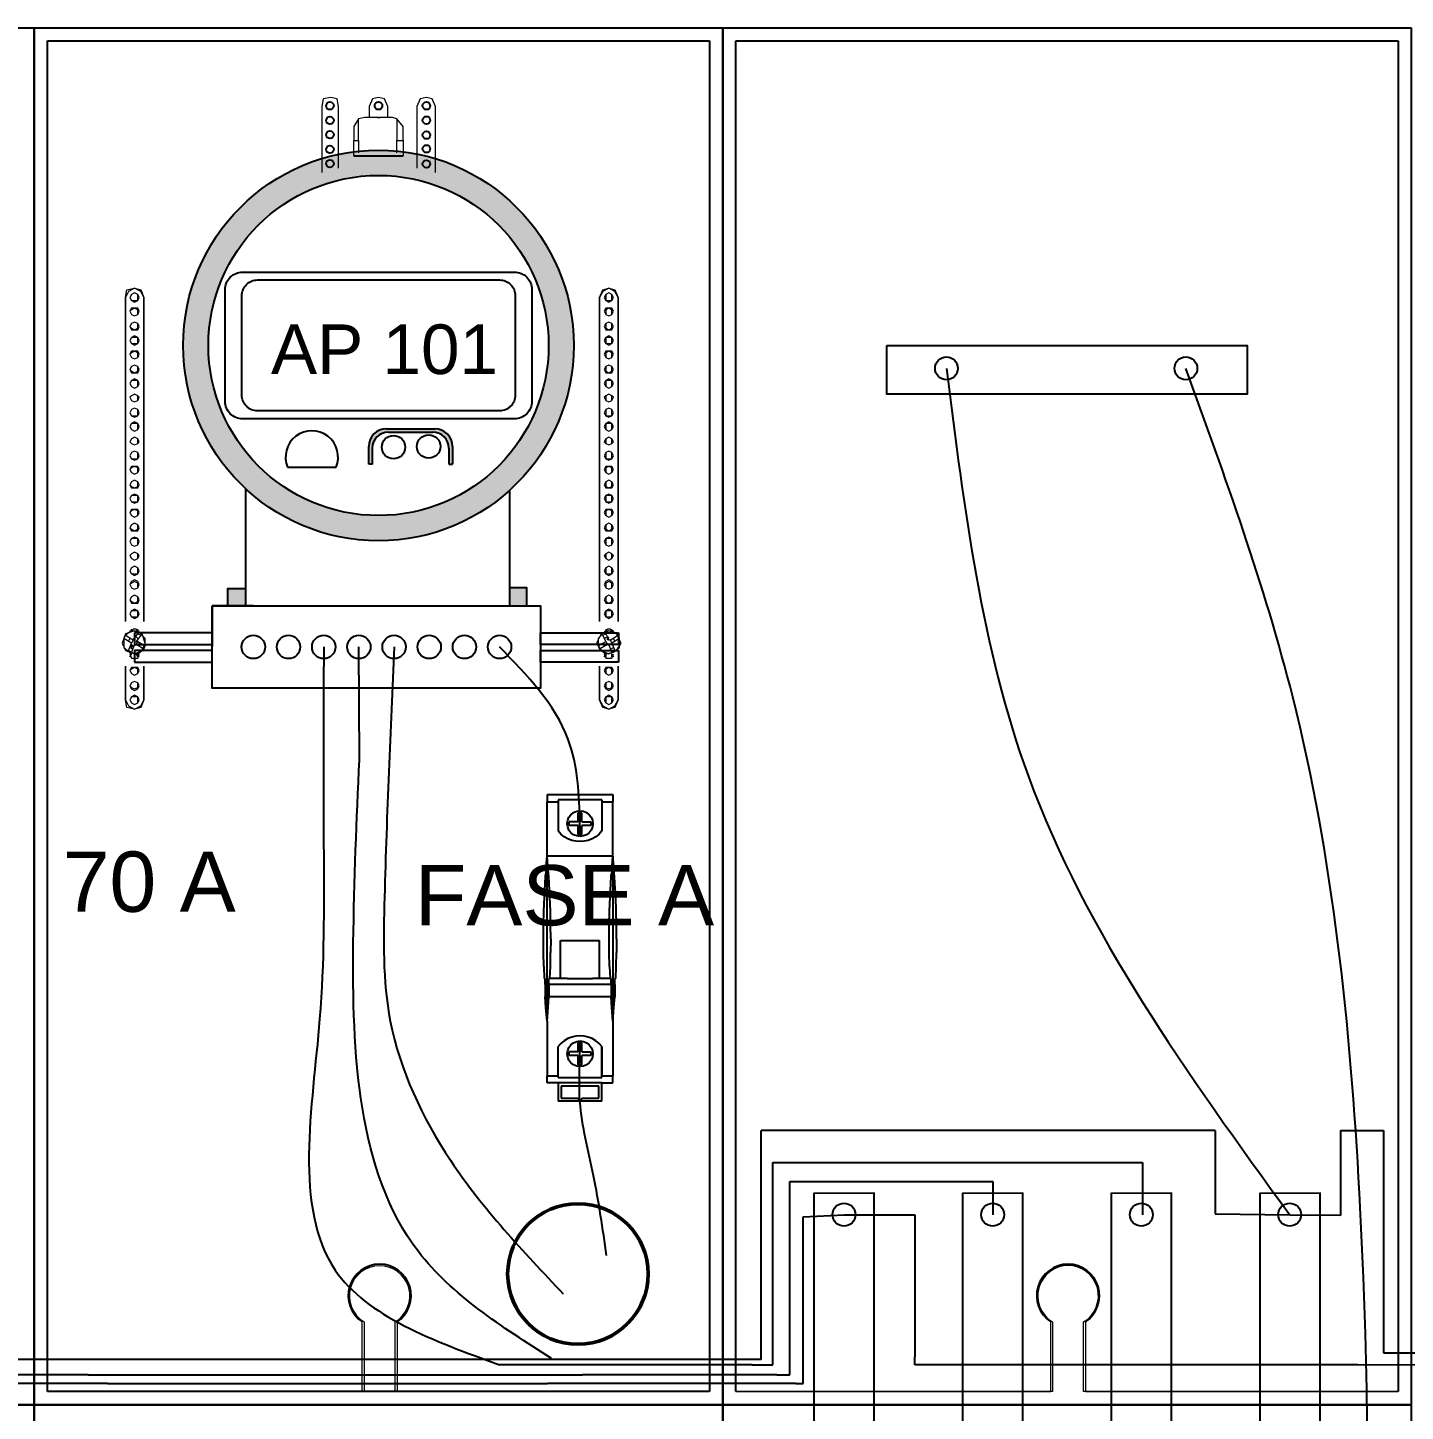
# Model space of a CAD drawing. Header units: millimetres. Extents: x 2991 to 3503, y 2795 to 2987.
# Drawn here: x 3321.03 to 3334.93, y 2833.31 to 2847.27 of the extents above; entities that cross this region are included whole.
import ezdxf

# ---------------------------------------------------------------- set-up
doc = ezdxf.new("R2010")
doc.units = ezdxf.units.MM
doc.linetypes.add('ACAD_ISO02W100', pattern=[15, 12, -3])
doc.layers.add('IND', color=7, linetype='Continuous', lineweight=13)
doc.layers.add('Pranchas', color=3, linetype='Continuous')
doc.styles.get("Standard").update_dxf_attribs({"font": ''})
doc.styles.get('Standard').set_extended_font_data('Arial')

msp = doc.modelspace()

# ---------------------------------------------------------------- hatches: boundary and pattern name
h = msp.add_hatch(color=256)
h.dxf.hatch_style = 1
h.paths.add_polyline_path([(3323.224, 2841.609), (3323.046, 2841.609), (3323.046, 2841.432), (3323.224, 2841.432)])
h.paths.add_polyline_path([(3326.065, 2841.616), (3325.888, 2841.616), (3325.888, 2841.432), (3326.065, 2841.432)])
h.paths.add_polyline_path([(3326.538, 2844.06, 1), (3322.597, 2844.06, 1)])
h.paths.add_polyline_path([(3322.851, 2844.06, -1), (3326.283, 2844.06, -1)], flags=16)
h.paths.add_polyline_path([(3326.115, 2843.497, -0.414214), (3325.937, 2843.319), (3323.197, 2843.319, -0.414214), (3323.02, 2843.497), (3323.02, 2844.624, -0.414214), (3323.197, 2844.801), (3325.937, 2844.801, -0.414214), (3326.115, 2844.624)], flags=0)
h.paths.add_polyline_path([(3325.947, 2843.558, -0.414214), (3325.788, 2843.4), (3323.346, 2843.4, -0.414214), (3323.188, 2843.558), (3323.188, 2844.562, -0.414214), (3323.346, 2844.721), (3325.788, 2844.721, -0.414214), (3325.947, 2844.562)], flags=0)
h.paths.add_polyline_path([(3325.192, 2843.041, -1), (3324.955, 2843.041, -1)], flags=0)
h.paths.add_polyline_path([(3324.837, 2843.034, -1), (3324.6, 2843.034, -1)], flags=0)
h.paths.add_polyline_path([(3324.139, 2842.832), (3323.649, 2842.832, -1.494135)], flags=0)
h = msp.add_hatch(color=256)
h.dxf.hatch_style = 1
h.paths.add_polyline_path([(3325.312, 2843.041, 0.414214), (3325.135, 2843.218), (3324.647, 2843.218, 0.414214), (3324.47, 2843.041), (3324.47, 2842.863), (3324.505, 2842.863), (3324.505, 2843.023, -0.414214), (3324.667, 2843.185), (3325.114, 2843.185, -0.414214), (3325.277, 2843.023), (3325.277, 2842.863), (3325.312, 2842.863)])

# ---------------------------------------------------------------- linework, layer by layer
for p, q in [((3321.227, 2833.506), (3321.227, 2847.133)), ((3321.227, 2847.133), (3324.567, 2847.133)), ((3324.567, 2847.133), (3327.907, 2847.133)), ((3327.907, 2847.133), (3327.907, 2833.506)), ((3328.174, 2833.506), (3328.174, 2847.133)), ((3328.174, 2847.133), (3331.514, 2847.133)), ((3331.514, 2847.133), (3334.854, 2847.133)), ((3334.854, 2847.133), (3334.854, 2833.506)), ((3324.319, 2845.974), (3324.815, 2845.974)), ((3324.647, 2843.218), (3325.135, 2843.218)), ((3324.667, 2843.185), (3325.114, 2843.185)), ((3324.47, 2842.863), (3324.47, 2843.041)), ((3324.505, 2842.863), (3324.505, 2843.023)), ((3325.277, 2843.023), (3325.277, 2842.863)), ((3325.312, 2843.041), (3325.312, 2842.863)), ((3323.649, 2842.832), (3324.139, 2842.832)), ((3324.505, 2842.863), (3324.47, 2842.863)), ((3325.277, 2842.863), (3325.312, 2842.863)), ((3323.224, 2842.618), (3323.224, 2841.432)), ((3325.888, 2842.597), (3325.888, 2841.432)), ((3323.304, 2841.432), (3322.89, 2841.432)), ((3322.89, 2841.432), (3322.89, 2841.022)), ((3322.89, 2841.161), (3322.106, 2841.161)), ((3322.106, 2841.161), (3322.106, 2841.043)), ((3322.89, 2841.043), (3322.89, 2841.161)), ((3326.203, 2841.161), (3326.988, 2841.161)), ((3326.203, 2841.043), (3326.203, 2841.161)), ((3326.988, 2841.161), (3326.988, 2841.043)), ((3322.106, 2841.043), (3322.106, 2841.043)), ((3322.106, 2841.043), (3322.89, 2841.043)), ((3322.89, 2840.984), (3322.106, 2840.984)), ((3322.106, 2840.984), (3322.106, 2840.866)), ((3322.89, 2840.866), (3322.89, 2840.984)), ((3326.988, 2841.043), (3326.203, 2841.043)), ((3326.203, 2840.984), (3326.988, 2840.984)), ((3326.203, 2840.866), (3326.203, 2840.984)), ((3326.988, 2841.043), (3326.988, 2841.043)), ((3326.988, 2840.984), (3326.988, 2840.866)), ((3322.106, 2840.866), (3322.106, 2840.866)), ((3322.106, 2840.866), (3322.89, 2840.866)), ((3326.988, 2840.866), (3326.203, 2840.866)), ((3326.988, 2840.866), (3326.988, 2840.866)), ((3326.269, 2839.53), (3326.269, 2839.456)), ((3326.269, 2839.53), (3326.932, 2839.53)), ((3326.269, 2839.456), (3326.379, 2839.456)), ((3326.269, 2838.907), (3326.269, 2839.456)), ((3326.379, 2839.475), (3326.379, 2839.456)), ((3326.821, 2839.475), (3326.379, 2839.475)), ((3326.379, 2839.456), (3326.379, 2839.162)), ((3326.821, 2839.475), (3326.821, 2839.456)), ((3326.821, 2839.456), (3326.932, 2839.456)), ((3326.821, 2839.456), (3326.821, 2839.162)), ((3326.932, 2839.53), (3326.932, 2839.456)), ((3326.932, 2838.907), (3326.932, 2839.456)), ((3326.476, 2839.269), (3326.489, 2839.3)), ((3326.489, 2839.3), (3326.509, 2839.326)), ((3326.509, 2839.326), (3326.536, 2839.347)), ((3326.536, 2839.347), (3326.567, 2839.36)), ((3326.567, 2839.36), (3326.6, 2839.364)), ((3326.582, 2839.346), (3326.619, 2839.346)), ((3326.582, 2839.254), (3326.582, 2839.346)), ((3326.6, 2839.364), (3326.634, 2839.36)), ((3326.619, 2839.254), (3326.619, 2839.346)), ((3326.634, 2839.36), (3326.665, 2839.347)), ((3326.665, 2839.347), (3326.691, 2839.326)), ((3326.691, 2839.326), (3326.712, 2839.3)), ((3326.712, 2839.3), (3326.725, 2839.269)), ((3326.408, 2839.13), (3326.379, 2839.162)), ((3326.471, 2839.235), (3326.476, 2839.269)), ((3326.476, 2839.202), (3326.471, 2839.235)), ((3326.489, 2839.171), (3326.476, 2839.202)), ((3326.509, 2839.144), (3326.489, 2839.171)), ((3326.49, 2839.217), (3326.49, 2839.254)), ((3326.582, 2839.254), (3326.49, 2839.254)), ((3326.582, 2839.217), (3326.49, 2839.217)), ((3326.536, 2839.124), (3326.509, 2839.144)), ((3326.582, 2839.125), (3326.582, 2839.217)), ((3326.619, 2839.254), (3326.711, 2839.254)), ((3326.711, 2839.217), (3326.619, 2839.217)), ((3326.619, 2839.125), (3326.619, 2839.217)), ((3326.691, 2839.144), (3326.665, 2839.124)), ((3326.712, 2839.171), (3326.691, 2839.144)), ((3326.711, 2839.254), (3326.711, 2839.217)), ((3326.725, 2839.202), (3326.712, 2839.171)), ((3326.725, 2839.269), (3326.729, 2839.235)), ((3326.729, 2839.235), (3326.725, 2839.202)), ((3326.821, 2839.162), (3326.793, 2839.13)), ((3326.441, 2839.104), (3326.408, 2839.13)), ((3326.477, 2839.083), (3326.441, 2839.104)), ((3326.517, 2839.067), (3326.477, 2839.083)), ((3326.558, 2839.058), (3326.517, 2839.067)), ((3326.567, 2839.111), (3326.536, 2839.124)), ((3326.6, 2839.055), (3326.558, 2839.058)), ((3326.6, 2839.106), (3326.567, 2839.111)), ((3326.619, 2839.125), (3326.582, 2839.125)), ((3326.634, 2839.111), (3326.6, 2839.106)), ((3326.642, 2839.058), (3326.6, 2839.055)), ((3326.665, 2839.124), (3326.634, 2839.111)), ((3326.684, 2839.067), (3326.642, 2839.058)), ((3326.723, 2839.083), (3326.684, 2839.067)), ((3326.76, 2839.104), (3326.723, 2839.083)), ((3326.793, 2839.13), (3326.76, 2839.104)), ((3326.26, 2838.807), (3326.269, 2838.907)), ((3326.932, 2838.907), (3326.269, 2838.907)), ((3326.277, 2838.807), (3326.269, 2838.907)), ((3326.269, 2837.242), (3326.269, 2838.907)), ((3326.924, 2838.807), (3326.932, 2838.907)), ((3326.94, 2838.807), (3326.932, 2838.907)), ((3326.932, 2838.907), (3326.932, 2837.242)), ((3326.253, 2838.701), (3326.255, 2838.733)), ((3326.256, 2838.754), (3326.255, 2838.733)), ((3326.256, 2838.754), (3326.257, 2838.77)), ((3326.257, 2838.77), (3326.26, 2838.807)), ((3326.277, 2838.807), (3326.28, 2838.77)), ((3326.282, 2838.733), (3326.28, 2838.77)), ((3326.284, 2838.701), (3326.282, 2838.733)), ((3326.916, 2838.701), (3326.918, 2838.733)), ((3326.92, 2838.754), (3326.918, 2838.733)), ((3326.92, 2838.754), (3326.921, 2838.77)), ((3326.921, 2838.77), (3326.924, 2838.807)), ((3326.94, 2838.807), (3326.943, 2838.77)), ((3326.946, 2838.733), (3326.943, 2838.77)), ((3326.948, 2838.701), (3326.946, 2838.733)), ((3326.241, 2838.493), (3326.248, 2838.632)), ((3326.248, 2838.632), (3326.253, 2838.701)), ((3326.289, 2838.632), (3326.284, 2838.701)), ((3326.296, 2838.493), (3326.289, 2838.632)), ((3326.904, 2838.493), (3326.911, 2838.632)), ((3326.911, 2838.632), (3326.916, 2838.701)), ((3326.952, 2838.632), (3326.948, 2838.701)), ((3326.96, 2838.493), (3326.952, 2838.632)), ((3326.236, 2838.354), (3326.241, 2838.493)), ((3326.301, 2838.354), (3326.296, 2838.493)), ((3326.899, 2838.354), (3326.904, 2838.493)), ((3326.965, 2838.354), (3326.96, 2838.493)), ((3326.233, 2838.214), (3326.236, 2838.354)), ((3326.304, 2838.214), (3326.301, 2838.354)), ((3326.896, 2838.214), (3326.899, 2838.354)), ((3326.968, 2838.214), (3326.965, 2838.354)), ((3326.232, 2838.074), (3326.233, 2838.214)), ((3326.305, 2838.074), (3326.304, 2838.214)), ((3326.895, 2838.074), (3326.896, 2838.214)), ((3326.969, 2838.074), (3326.968, 2838.214)), ((3326.233, 2837.935), (3326.232, 2838.074)), ((3326.305, 2838.074), (3326.304, 2837.935)), ((3326.404, 2837.672), (3326.404, 2838.056)), ((3326.404, 2838.056), (3326.796, 2838.056)), ((3326.796, 2837.672), (3326.796, 2838.056)), ((3326.896, 2837.935), (3326.895, 2838.074)), ((3326.969, 2838.074), (3326.968, 2837.935)), ((3326.236, 2837.795), (3326.233, 2837.935)), ((3326.301, 2837.795), (3326.304, 2837.935)), ((3326.899, 2837.795), (3326.896, 2837.935)), ((3326.965, 2837.795), (3326.968, 2837.935)), ((3326.236, 2837.795), (3326.24, 2837.672)), ((3326.297, 2837.672), (3326.301, 2837.795)), ((3326.899, 2837.795), (3326.904, 2837.672)), ((3326.96, 2837.672), (3326.965, 2837.795)), ((3326.25, 2837.672), (3326.24, 2837.672)), ((3326.25, 2837.612), (3326.25, 2837.672)), ((3326.25, 2837.612), (3326.25, 2837.488)), ((3326.297, 2837.672), (3326.287, 2837.672)), ((3326.287, 2837.612), (3326.287, 2837.672)), ((3326.913, 2837.612), (3326.287, 2837.612)), ((3326.287, 2837.612), (3326.287, 2837.488)), ((3326.404, 2837.672), (3326.297, 2837.672)), ((3326.474, 2837.672), (3326.404, 2837.672)), ((3326.474, 2837.672), (3326.725, 2837.672)), ((3326.796, 2837.672), (3326.725, 2837.672)), ((3326.904, 2837.672), (3326.796, 2837.672)), ((3326.913, 2837.672), (3326.904, 2837.672)), ((3326.913, 2837.612), (3326.913, 2837.672)), ((3326.913, 2837.612), (3326.913, 2837.488)), ((3326.96, 2837.672), (3326.95, 2837.672)), ((3326.95, 2837.612), (3326.95, 2837.672)), ((3326.95, 2837.612), (3326.95, 2837.488)), ((3326.257, 2837.379), (3326.25, 2837.488)), ((3326.28, 2837.379), (3326.287, 2837.488)), ((3326.913, 2837.488), (3326.287, 2837.488)), ((3326.921, 2837.379), (3326.913, 2837.488)), ((3326.943, 2837.379), (3326.95, 2837.488)), ((3326.269, 2837.242), (3326.257, 2837.379)), ((3326.269, 2837.242), (3326.28, 2837.379)), ((3326.932, 2837.242), (3326.921, 2837.379)), ((3326.932, 2837.242), (3326.943, 2837.379)), ((3326.269, 2837.242), (3326.269, 2836.692)), ((3326.932, 2837.242), (3326.932, 2836.692)), ((3326.441, 2837.045), (3326.408, 2837.018)), ((3326.477, 2837.066), (3326.441, 2837.045)), ((3326.517, 2837.081), (3326.477, 2837.066)), ((3326.558, 2837.091), (3326.517, 2837.081)), ((3326.536, 2837.025), (3326.567, 2837.038)), ((3326.6, 2837.094), (3326.558, 2837.091)), ((3326.567, 2837.038), (3326.6, 2837.043)), ((3326.642, 2837.091), (3326.6, 2837.094)), ((3326.6, 2837.043), (3326.634, 2837.038)), ((3326.634, 2837.038), (3326.665, 2837.025)), ((3326.684, 2837.081), (3326.642, 2837.091)), ((3326.723, 2837.066), (3326.684, 2837.081)), ((3326.76, 2837.045), (3326.723, 2837.066)), ((3326.793, 2837.018), (3326.76, 2837.045)), ((3326.408, 2837.018), (3326.379, 2836.987)), ((3326.379, 2836.692), (3326.379, 2836.987)), ((3326.379, 2836.692), (3326.379, 2836.987)), ((3326.471, 2836.914), (3326.476, 2836.947)), ((3326.476, 2836.88), (3326.471, 2836.914)), ((3326.476, 2836.947), (3326.489, 2836.978)), ((3326.489, 2836.978), (3326.509, 2837.005)), ((3326.49, 2836.895), (3326.49, 2836.932)), ((3326.582, 2836.932), (3326.49, 2836.932)), ((3326.509, 2837.005), (3326.536, 2837.025)), ((3326.582, 2836.932), (3326.582, 2837.024)), ((3326.582, 2837.024), (3326.619, 2837.024)), ((3326.619, 2836.932), (3326.619, 2837.024)), ((3326.619, 2836.932), (3326.711, 2836.932)), ((3326.665, 2837.025), (3326.691, 2837.005)), ((3326.691, 2837.005), (3326.712, 2836.978)), ((3326.711, 2836.932), (3326.711, 2836.895)), ((3326.712, 2836.978), (3326.725, 2836.947)), ((3326.725, 2836.947), (3326.729, 2836.914)), ((3326.729, 2836.914), (3326.725, 2836.88)), ((3326.821, 2836.987), (3326.793, 2837.018)), ((3326.821, 2836.987), (3326.821, 2836.692)), ((3326.821, 2836.692), (3326.821, 2836.987)), ((3326.489, 2836.849), (3326.476, 2836.88)), ((3326.509, 2836.822), (3326.489, 2836.849)), ((3326.582, 2836.895), (3326.49, 2836.895)), ((3326.536, 2836.802), (3326.509, 2836.822)), ((3326.567, 2836.789), (3326.536, 2836.802)), ((3326.6, 2836.785), (3326.567, 2836.789)), ((3326.582, 2836.803), (3326.582, 2836.895)), ((3326.619, 2836.803), (3326.582, 2836.803)), ((3326.634, 2836.789), (3326.6, 2836.785)), ((3326.711, 2836.895), (3326.619, 2836.895)), ((3326.619, 2836.803), (3326.619, 2836.895)), ((3326.665, 2836.802), (3326.634, 2836.789)), ((3326.691, 2836.822), (3326.665, 2836.802)), ((3326.712, 2836.849), (3326.691, 2836.822)), ((3326.725, 2836.88), (3326.712, 2836.849)), ((3326.269, 2836.619), (3326.269, 2836.692)), ((3326.269, 2836.692), (3326.379, 2836.692)), ((3326.379, 2836.674), (3326.379, 2836.692)), ((3326.379, 2836.674), (3326.821, 2836.674)), ((3326.821, 2836.692), (3326.932, 2836.692)), ((3326.821, 2836.674), (3326.821, 2836.692)), ((3326.932, 2836.619), (3326.932, 2836.692)), ((3326.379, 2836.619), (3326.269, 2836.619)), ((3326.821, 2836.619), (3326.379, 2836.619)), ((3326.379, 2836.619), (3326.379, 2836.434)), ((3326.411, 2836.587), (3326.411, 2836.466)), ((3326.789, 2836.587), (3326.411, 2836.587)), ((3326.789, 2836.466), (3326.789, 2836.587)), ((3326.821, 2836.619), (3326.932, 2836.619)), ((3326.821, 2836.434), (3326.821, 2836.619)), ((3326.821, 2836.434), (3326.379, 2836.434)), ((3326.411, 2836.466), (3326.582, 2836.466)), ((3326.582, 2836.462), (3326.582, 2836.466)), ((3326.584, 2836.457), (3326.582, 2836.462)), ((3326.587, 2836.453), (3326.584, 2836.457)), ((3326.591, 2836.45), (3326.587, 2836.453)), ((3326.595, 2836.449), (3326.591, 2836.45)), ((3326.6, 2836.448), (3326.595, 2836.449)), ((3326.605, 2836.449), (3326.6, 2836.448)), ((3326.609, 2836.45), (3326.605, 2836.449)), ((3326.613, 2836.453), (3326.609, 2836.45)), ((3326.616, 2836.457), (3326.613, 2836.453)), ((3326.618, 2836.462), (3326.616, 2836.457)), ((3326.619, 2836.466), (3326.618, 2836.462)), ((3326.619, 2836.466), (3326.789, 2836.466)), ((3327.907, 2833.506), (3321.227, 2833.506))]:
    msp.add_line(p, q)
at = {"color": 5}
for p, q in [((3324.375, 2839.88), (3324.369, 2841.018)), ((3333.008, 2836.14), (3328.428, 2836.14)), ((3328.428, 2833.83), (3328.428, 2836.14)), ((3333.008, 2836.14), (3333.008, 2835.297)), ((3334.275, 2836.14), (3334.275, 2835.281)), ((3334.275, 2836.14), (3334.709, 2836.14)), ((3334.709, 2836.14), (3334.709, 2833.897)), ((3333.008, 2835.297), (3333.761, 2835.29)), ((3334.275, 2835.281), (3333.764, 2835.285)), ((3328.428, 2833.83), (3317.428, 2833.83)), ((3334.709, 2833.897), (3344.701, 2833.897))]:
    msp.add_line(p, q, dxfattribs=at)
at = {"color": 1}
for p, q in [((3328.547, 2833.776), (3328.547, 2835.818)), ((3328.547, 2835.818), (3332.277, 2835.818)), ((3332.277, 2835.818), (3332.277, 2835.29)), ((3328.717, 2833.673), (3328.717, 2835.626)), ((3328.717, 2835.626), (3330.767, 2835.626)), ((3330.767, 2835.626), (3330.764, 2835.29)), ((3328.853, 2835.268), (3329.264, 2835.29)), ((3328.853, 2833.587), (3328.853, 2835.268)), ((3329.264, 2835.29), (3329.977, 2835.29)), ((3329.977, 2835.29), (3329.977, 2833.857)), ((3329.977, 2833.776), (3329.977, 2833.857)), ((3328.336, 2833.776), (3325.787, 2833.776)), ((3328.336, 2833.776), (3328.547, 2833.776)), ((3334.449, 2833.776), (3329.977, 2833.776)), ((3335.642, 2833.772), (3334.449, 2833.776)), ((3321.831, 2833.587), (3319.327, 2833.587)), ((3321.639, 2833.673), (3319.678, 2833.673)), ((3321.639, 2833.673), (3326.624, 2833.673)), ((3321.831, 2833.587), (3326.273, 2833.587)), ((3328.778, 2833.587), (3326.273, 2833.587)), ((3328.585, 2833.673), (3326.624, 2833.673)), ((3328.585, 2833.673), (3328.717, 2833.673)), ((3328.778, 2833.587), (3328.853, 2833.587))]:
    msp.add_line(p, q, dxfattribs=at)
for points in [[(3321.094, 2847.266), (3321.094, 2833.373), (3314.147, 2833.373), (3314.147, 2847.266)], [(3328.041, 2847.266), (3328.041, 2833.373), (3321.094, 2833.373), (3321.094, 2847.266)], [(3334.988, 2847.266), (3334.988, 2833.373), (3328.041, 2833.373), (3328.041, 2847.266)], [(3329.695, 2844.06), (3333.333, 2844.06), (3333.333, 2843.568), (3329.695, 2843.568)], [(3323.224, 2841.432), (3323.046, 2841.432), (3323.046, 2841.609), (3323.224, 2841.609)], [(3325.888, 2841.432), (3326.065, 2841.432), (3326.065, 2841.616), (3325.888, 2841.616)], [(3322.89, 2841.432), (3326.203, 2841.432), (3326.203, 2840.603), (3322.89, 2840.603)], [(3321.094, 2833.373), (3321.094, 2819.479), (3314.147, 2819.479), (3314.147, 2833.373)], [(3328.041, 2833.373), (3328.041, 2819.479), (3321.094, 2819.479), (3321.094, 2833.373)], [(3334.988, 2833.373), (3334.988, 2819.479), (3328.041, 2819.479), (3328.041, 2833.373)]]:
    msp.add_lwpolyline(points, close=True)
at = {"color": 0, "lineweight": 18}
for points in [[(3324.164, 2845.85), (3324.164, 2846.47), (3324.149, 2846.547), (3324.087, 2846.563), (3324.009, 2846.547), (3323.994, 2846.47), (3323.994, 2845.804)], [(3324.66, 2846.361), (3324.66, 2846.47), (3324.629, 2846.547), (3324.567, 2846.563), (3324.505, 2846.547), (3324.474, 2846.47), (3324.474, 2846.361)], [(3325.141, 2845.804), (3325.141, 2846.47), (3325.11, 2846.547), (3325.048, 2846.563), (3324.986, 2846.547), (3324.955, 2846.47), (3324.955, 2845.85)], [(3324.366, 2846.129), (3324.366, 2846.346), (3324.319, 2846.268), (3324.319, 2846.129)], [(3324.753, 2846.346), (3324.707, 2846.361), (3324.428, 2846.361), (3324.366, 2846.346)], [(3324.815, 2846.129), (3324.815, 2846.268), (3324.753, 2846.346), (3324.753, 2846.129)], [(3324.319, 2845.974), (3324.319, 2846.129), (3324.366, 2846.129), (3324.366, 2846.005)], [(3324.753, 2846.005), (3324.753, 2846.129), (3324.815, 2846.129), (3324.815, 2845.974)], [(3322.013, 2841.136), (3321.997, 2841.105)], [(3322.044, 2841.074), (3322.059, 2841.105)], [(3322.059, 2841.182), (3322.075, 2841.182), (3322.075, 2841.198)], [(3322.152, 2841.167), (3322.121, 2841.198), (3322.09, 2841.198), (3322.059, 2841.167)], [(3322.09, 2841.089), (3322.075, 2841.058)], [(3322.121, 2841.182), (3322.137, 2841.182), (3322.137, 2841.198)], [(3322.137, 2841.105), (3322.121, 2841.121)], [(3322.137, 2841.182), (3322.152, 2841.182)], [(3326.938, 2841.167), (3326.907, 2841.198), (3326.876, 2841.198), (3326.845, 2841.167)], [(3326.876, 2841.121), (3326.845, 2841.105)], [(3326.86, 2841.198), (3326.86, 2841.182), (3326.876, 2841.182)], [(3326.891, 2841.089), (3326.876, 2841.089), (3326.876, 2841.105), (3326.891, 2841.121)], [(3326.922, 2841.058), (3326.907, 2841.089)], [(3326.938, 2841.182), (3326.922, 2841.182), (3326.922, 2841.198)], [(3326.938, 2841.105), (3326.953, 2841.074)], [(3327, 2841.105), (3326.984, 2841.136)], [(3322.059, 2841.012), (3322.09, 2840.997)], [(3322.075, 2840.95), (3322.059, 2840.95), (3322.075, 2840.904), (3322.137, 2840.904), (3322.152, 2840.95)], [(3322.075, 2841.043), (3322.09, 2841.028), (3322.075, 2841.012), (3322.075, 2841.028), (3322.075, 2841.012)], [(3322.121, 2841.043), (3322.137, 2841.074)], [(3322.137, 2840.919), (3322.121, 2840.95)], [(3322.152, 2841.058), (3322.137, 2841.028)], [(3322.152, 2840.919), (3322.137, 2840.95)], [(3322.199, 2840.997), (3322.214, 2841.028)], [(3326.783, 2841.028), (3326.798, 2840.997)], [(3326.845, 2841.028), (3326.829, 2841.058)], [(3326.845, 2840.919), (3326.86, 2840.95), (3326.86, 2840.919)], [(3326.86, 2840.95), (3326.845, 2840.95), (3326.86, 2840.904), (3326.922, 2840.904), (3326.938, 2840.95)], [(3326.86, 2841.074), (3326.876, 2841.043)], [(3326.907, 2840.997), (3326.938, 2841.012)], [(3326.922, 2840.919), (3326.922, 2840.95), (3326.938, 2840.919)]]:
    msp.add_lwpolyline(points, dxfattribs=at)
for points in [[(3324.552, 2846.361), (3324.583, 2846.361)], [(3322.199, 2844.544), (3322.199, 2841.275), (3322.199, 2844.544), (3322.168, 2844.606), (3322.106, 2844.637), (3322.044, 2844.606), (3322.013, 2844.544), (3322.028, 2844.622), (3322.106, 2844.637), (3322.168, 2844.622)], [(3322.152, 2844.544), (3322.137, 2844.575), (3322.106, 2844.591), (3322.075, 2844.575), (3322.059, 2844.544), (3322.075, 2844.513), (3322.106, 2844.498), (3322.137, 2844.513)], [(3322.137, 2844.544), (3322.137, 2844.575), (3322.106, 2844.591), (3322.075, 2844.575), (3322.059, 2844.544), (3322.075, 2844.513), (3322.137, 2844.513)], [(3326.798, 2844.544), (3326.829, 2844.622), (3326.891, 2844.637), (3326.953, 2844.622), (3326.984, 2844.544), (3326.953, 2844.606), (3326.891, 2844.637), (3326.829, 2844.606)], [(3326.938, 2844.544), (3326.922, 2844.575), (3326.891, 2844.591), (3326.86, 2844.575), (3326.845, 2844.544), (3326.86, 2844.513), (3326.891, 2844.498), (3326.922, 2844.513)], [(3326.922, 2844.544), (3326.922, 2844.575), (3326.891, 2844.591), (3326.86, 2844.575), (3326.86, 2844.513), (3326.922, 2844.513)], [(3322.013, 2841.275), (3322.013, 2844.544)], [(3326.798, 2841.275), (3326.798, 2844.544)], [(3326.984, 2844.544), (3326.984, 2841.275)], [(3322.152, 2844.405), (3322.137, 2844.436), (3322.075, 2844.436), (3322.059, 2844.405), (3322.075, 2844.374), (3322.106, 2844.358), (3322.137, 2844.374)], [(3322.137, 2844.405), (3322.137, 2844.42), (3322.106, 2844.436), (3322.075, 2844.42), (3322.059, 2844.405), (3322.075, 2844.374), (3322.106, 2844.358), (3322.137, 2844.374)], [(3326.938, 2844.405), (3326.922, 2844.436), (3326.86, 2844.436), (3326.845, 2844.405), (3326.86, 2844.374), (3326.891, 2844.358), (3326.922, 2844.374)], [(3326.922, 2844.405), (3326.922, 2844.42), (3326.891, 2844.436), (3326.86, 2844.42), (3326.86, 2844.374), (3326.891, 2844.358), (3326.922, 2844.374)], [(3322.152, 2844.25), (3322.137, 2844.281), (3322.106, 2844.296), (3322.075, 2844.281), (3322.059, 2844.25), (3322.075, 2844.219), (3322.137, 2844.219)], [(3322.137, 2844.25), (3322.137, 2844.281), (3322.106, 2844.296), (3322.075, 2844.281), (3322.059, 2844.25), (3322.075, 2844.234), (3322.106, 2844.219), (3322.137, 2844.234)], [(3326.938, 2844.25), (3326.922, 2844.281), (3326.891, 2844.296), (3326.86, 2844.281), (3326.845, 2844.25), (3326.86, 2844.219), (3326.922, 2844.219)], [(3326.922, 2844.25), (3326.922, 2844.281), (3326.891, 2844.296), (3326.86, 2844.281), (3326.86, 2844.234), (3326.891, 2844.219), (3326.922, 2844.234)], [(3322.152, 2844.11), (3322.137, 2844.141), (3322.106, 2844.157), (3322.075, 2844.141), (3322.059, 2844.11), (3322.075, 2844.079), (3322.106, 2844.064), (3322.137, 2844.079)], [(3322.137, 2844.11), (3322.137, 2844.141), (3322.075, 2844.141), (3322.059, 2844.11), (3322.075, 2844.079), (3322.137, 2844.079)], [(3326.938, 2844.11), (3326.922, 2844.141), (3326.891, 2844.157), (3326.86, 2844.141), (3326.845, 2844.11), (3326.86, 2844.079), (3326.891, 2844.064), (3326.922, 2844.079)], [(3326.922, 2844.11), (3326.922, 2844.141), (3326.86, 2844.141), (3326.86, 2844.079), (3326.922, 2844.079)], [(3322.152, 2843.971), (3322.137, 2844.002), (3322.075, 2844.002), (3322.059, 2843.971), (3322.075, 2843.94), (3322.106, 2843.924), (3322.137, 2843.94)], [(3322.137, 2843.971), (3322.137, 2843.986), (3322.106, 2844.002), (3322.075, 2843.986), (3322.059, 2843.971), (3322.075, 2843.94), (3322.106, 2843.924), (3322.137, 2843.94)], [(3326.938, 2843.971), (3326.922, 2844.002), (3326.86, 2844.002), (3326.845, 2843.971), (3326.86, 2843.94), (3326.891, 2843.924), (3326.922, 2843.94)], [(3326.922, 2843.971), (3326.922, 2843.986), (3326.891, 2844.002), (3326.86, 2843.986), (3326.86, 2843.94), (3326.891, 2843.924), (3326.922, 2843.94)], [(3322.137, 2843.816), (3322.137, 2843.847), (3322.106, 2843.862), (3322.075, 2843.847), (3322.059, 2843.816), (3322.075, 2843.8), (3322.106, 2843.785), (3322.137, 2843.8)], [(3322.152, 2843.816), (3322.137, 2843.847), (3322.106, 2843.862), (3322.075, 2843.847), (3322.059, 2843.816), (3322.075, 2843.785), (3322.137, 2843.785)], [(3326.938, 2843.816), (3326.922, 2843.847), (3326.891, 2843.862), (3326.86, 2843.847), (3326.845, 2843.816), (3326.86, 2843.785), (3326.922, 2843.785)], [(3326.922, 2843.816), (3326.922, 2843.847), (3326.891, 2843.862), (3326.86, 2843.847), (3326.86, 2843.8), (3326.891, 2843.785), (3326.922, 2843.8)], [(3322.152, 2843.677), (3322.137, 2843.707), (3322.106, 2843.723), (3322.075, 2843.707), (3322.059, 2843.677), (3322.075, 2843.646), (3322.106, 2843.63), (3322.137, 2843.646)], [(3322.137, 2843.677), (3322.137, 2843.707), (3322.075, 2843.707), (3322.059, 2843.677), (3322.075, 2843.646), (3322.106, 2843.63), (3322.137, 2843.646)], [(3326.938, 2843.677), (3326.922, 2843.707), (3326.891, 2843.723), (3326.86, 2843.707), (3326.845, 2843.677), (3326.86, 2843.646), (3326.891, 2843.63), (3326.922, 2843.646)], [(3326.922, 2843.677), (3326.922, 2843.707), (3326.86, 2843.707), (3326.86, 2843.646), (3326.891, 2843.63), (3326.922, 2843.646)], [(3322.152, 2843.537), (3322.137, 2843.553), (3322.106, 2843.568), (3322.075, 2843.553), (3322.059, 2843.537), (3322.075, 2843.506), (3322.106, 2843.491), (3322.137, 2843.506)], [(3322.137, 2843.537), (3322.137, 2843.553), (3322.106, 2843.568), (3322.075, 2843.553), (3322.059, 2843.537), (3322.075, 2843.506), (3322.106, 2843.491), (3322.137, 2843.506)], [(3326.938, 2843.537), (3326.922, 2843.553), (3326.891, 2843.568), (3326.86, 2843.553), (3326.845, 2843.537), (3326.86, 2843.506), (3326.891, 2843.491), (3326.922, 2843.506)], [(3326.922, 2843.537), (3326.922, 2843.553), (3326.891, 2843.568), (3326.86, 2843.553), (3326.86, 2843.506), (3326.891, 2843.491), (3326.922, 2843.506)], [(3322.152, 2843.382), (3322.137, 2843.413), (3322.106, 2843.429), (3322.075, 2843.413), (3322.059, 2843.382), (3322.075, 2843.351), (3322.106, 2843.336), (3322.137, 2843.351)], [(3322.137, 2843.382), (3322.137, 2843.413), (3322.106, 2843.429), (3322.075, 2843.413), (3322.059, 2843.382), (3322.075, 2843.351), (3322.137, 2843.351)], [(3326.938, 2843.382), (3326.922, 2843.413), (3326.891, 2843.429), (3326.86, 2843.413), (3326.845, 2843.382), (3326.86, 2843.351), (3326.891, 2843.336), (3326.922, 2843.351)], [(3326.922, 2843.382), (3326.922, 2843.413), (3326.891, 2843.429), (3326.86, 2843.413), (3326.86, 2843.351), (3326.922, 2843.351)], [(3322.152, 2843.243), (3322.137, 2843.274), (3322.106, 2843.289), (3322.075, 2843.274), (3322.059, 2843.243), (3322.075, 2843.212), (3322.106, 2843.196), (3322.137, 2843.212)], [(3322.137, 2843.243), (3322.137, 2843.274), (3322.075, 2843.274), (3322.059, 2843.243), (3322.075, 2843.212), (3322.106, 2843.196), (3322.137, 2843.212)], [(3326.938, 2843.243), (3326.922, 2843.274), (3326.891, 2843.289), (3326.86, 2843.274), (3326.845, 2843.243), (3326.86, 2843.212), (3326.891, 2843.196), (3326.922, 2843.212)], [(3326.922, 2843.243), (3326.922, 2843.274), (3326.86, 2843.274), (3326.86, 2843.212), (3326.891, 2843.196), (3326.922, 2843.212)], [(3322.137, 2843.088), (3322.137, 2843.119), (3322.106, 2843.134), (3322.075, 2843.119), (3322.059, 2843.088), (3322.075, 2843.072), (3322.106, 2843.057), (3322.137, 2843.072)], [(3322.152, 2843.088), (3322.137, 2843.119), (3322.106, 2843.134), (3322.075, 2843.119), (3322.059, 2843.088), (3322.075, 2843.072), (3322.106, 2843.057), (3322.137, 2843.072)], [(3326.938, 2843.088), (3326.922, 2843.119), (3326.891, 2843.134), (3326.86, 2843.119), (3326.845, 2843.088), (3326.86, 2843.072), (3326.891, 2843.057), (3326.922, 2843.072)], [(3326.922, 2843.088), (3326.922, 2843.119), (3326.891, 2843.134), (3326.86, 2843.119), (3326.86, 2843.072), (3326.891, 2843.057), (3326.922, 2843.072)], [(3322.137, 2842.948), (3322.137, 2842.979), (3322.106, 2842.995), (3322.075, 2842.979), (3322.059, 2842.948), (3322.075, 2842.917), (3322.137, 2842.917)], [(3322.152, 2842.948), (3322.137, 2842.979), (3322.106, 2842.995), (3322.075, 2842.979), (3322.059, 2842.948), (3322.075, 2842.917), (3322.106, 2842.902), (3322.137, 2842.917)], [(3326.938, 2842.948), (3326.922, 2842.979), (3326.891, 2842.995), (3326.86, 2842.979), (3326.845, 2842.948), (3326.86, 2842.917), (3326.891, 2842.902), (3326.922, 2842.917)], [(3326.922, 2842.948), (3326.922, 2842.979), (3326.891, 2842.995), (3326.86, 2842.979), (3326.86, 2842.917), (3326.922, 2842.917)], [(3322.137, 2842.809), (3322.137, 2842.824), (3322.106, 2842.84), (3322.075, 2842.824), (3322.059, 2842.809), (3322.075, 2842.778), (3322.106, 2842.762), (3322.137, 2842.778)], [(3322.152, 2842.809), (3322.137, 2842.84), (3322.075, 2842.84), (3322.059, 2842.809), (3322.075, 2842.778), (3322.106, 2842.762), (3322.137, 2842.778)], [(3326.938, 2842.809), (3326.922, 2842.84), (3326.86, 2842.84), (3326.845, 2842.809), (3326.86, 2842.778), (3326.891, 2842.762), (3326.922, 2842.778)], [(3326.922, 2842.809), (3326.922, 2842.824), (3326.891, 2842.84), (3326.86, 2842.824), (3326.86, 2842.778), (3326.891, 2842.762), (3326.922, 2842.778)], [(3322.137, 2842.654), (3322.137, 2842.685), (3322.106, 2842.7), (3322.075, 2842.685), (3322.059, 2842.654), (3322.075, 2842.638), (3322.106, 2842.623), (3322.137, 2842.638)], [(3322.152, 2842.654), (3322.137, 2842.685), (3322.106, 2842.7), (3322.075, 2842.685), (3322.059, 2842.654), (3322.075, 2842.623), (3322.137, 2842.623)], [(3326.938, 2842.654), (3326.922, 2842.685), (3326.891, 2842.7), (3326.86, 2842.685), (3326.845, 2842.654), (3326.86, 2842.623), (3326.922, 2842.623)], [(3326.922, 2842.654), (3326.922, 2842.685), (3326.891, 2842.7), (3326.86, 2842.685), (3326.86, 2842.638), (3326.891, 2842.623), (3326.922, 2842.638)], [(3322.152, 2842.515), (3322.137, 2842.546), (3322.106, 2842.561), (3322.075, 2842.546), (3322.059, 2842.515), (3322.075, 2842.484), (3322.106, 2842.468), (3322.137, 2842.484)], [(3322.137, 2842.515), (3322.137, 2842.546), (3322.075, 2842.546), (3322.059, 2842.515), (3322.075, 2842.484), (3322.137, 2842.484)], [(3326.938, 2842.515), (3326.922, 2842.546), (3326.891, 2842.561), (3326.86, 2842.546), (3326.845, 2842.515), (3326.86, 2842.484), (3326.891, 2842.468), (3326.922, 2842.484)], [(3326.922, 2842.515), (3326.922, 2842.546), (3326.86, 2842.546), (3326.86, 2842.484), (3326.922, 2842.484)], [(3322.137, 2842.375), (3322.137, 2842.391), (3322.106, 2842.406), (3322.075, 2842.391), (3322.059, 2842.375), (3322.075, 2842.344), (3322.106, 2842.329), (3322.137, 2842.344)], [(3322.152, 2842.375), (3322.137, 2842.406), (3322.075, 2842.406), (3322.059, 2842.375), (3322.075, 2842.344), (3322.106, 2842.329), (3322.137, 2842.344)], [(3326.938, 2842.375), (3326.922, 2842.406), (3326.86, 2842.406), (3326.845, 2842.375), (3326.86, 2842.344), (3326.891, 2842.329), (3326.922, 2842.344)], [(3326.922, 2842.375), (3326.922, 2842.391), (3326.891, 2842.406), (3326.86, 2842.391), (3326.86, 2842.344), (3326.891, 2842.329), (3326.922, 2842.344)], [(3322.152, 2842.22), (3322.137, 2842.251), (3322.106, 2842.267), (3322.075, 2842.251), (3322.059, 2842.22), (3322.075, 2842.189), (3322.137, 2842.189)], [(3322.137, 2842.22), (3322.137, 2842.251), (3322.106, 2842.267), (3322.075, 2842.251), (3322.059, 2842.22), (3322.075, 2842.205), (3322.106, 2842.189), (3322.137, 2842.205)], [(3326.938, 2842.22), (3326.922, 2842.251), (3326.891, 2842.267), (3326.86, 2842.251), (3326.845, 2842.22), (3326.86, 2842.189), (3326.922, 2842.189)], [(3326.922, 2842.22), (3326.922, 2842.251), (3326.891, 2842.267), (3326.86, 2842.251), (3326.86, 2842.205), (3326.891, 2842.189), (3326.922, 2842.205)], [(3322.152, 2842.081), (3322.137, 2842.112), (3322.106, 2842.127), (3322.075, 2842.112), (3322.059, 2842.081), (3322.075, 2842.05), (3322.106, 2842.034), (3322.137, 2842.05)], [(3322.137, 2842.081), (3322.137, 2842.112), (3322.075, 2842.112), (3322.059, 2842.081), (3322.075, 2842.05), (3322.106, 2842.034), (3322.137, 2842.05)], [(3326.938, 2842.081), (3326.922, 2842.112), (3326.891, 2842.127), (3326.86, 2842.112), (3326.845, 2842.081), (3326.86, 2842.05), (3326.891, 2842.034), (3326.922, 2842.05)], [(3326.922, 2842.081), (3326.922, 2842.112), (3326.86, 2842.112), (3326.86, 2842.05), (3326.891, 2842.034), (3326.922, 2842.05)], [(3322.137, 2841.942), (3322.137, 2841.957), (3322.106, 2841.973), (3322.075, 2841.957), (3322.059, 2841.942), (3322.075, 2841.911), (3322.106, 2841.895), (3322.137, 2841.911)], [(3322.152, 2841.942), (3322.137, 2841.957), (3322.106, 2841.973), (3322.075, 2841.957), (3322.059, 2841.942), (3322.075, 2841.911), (3322.106, 2841.895), (3322.137, 2841.911)], [(3326.938, 2841.942), (3326.922, 2841.957), (3326.891, 2841.973), (3326.86, 2841.957), (3326.845, 2841.942), (3326.86, 2841.911), (3326.891, 2841.895), (3326.922, 2841.911)], [(3326.922, 2841.942), (3326.922, 2841.957), (3326.891, 2841.973), (3326.86, 2841.957), (3326.86, 2841.911), (3326.891, 2841.895), (3326.922, 2841.911)], [(3322.137, 2841.787), (3322.137, 2841.818), (3322.106, 2841.833), (3322.075, 2841.818), (3322.059, 2841.787), (3322.075, 2841.756), (3322.137, 2841.756)], [(3322.152, 2841.787), (3322.137, 2841.818), (3322.106, 2841.833), (3322.075, 2841.818), (3322.059, 2841.787), (3322.075, 2841.756), (3322.106, 2841.74), (3322.137, 2841.756)], [(3326.938, 2841.787), (3326.922, 2841.818), (3326.891, 2841.833), (3326.86, 2841.818), (3326.845, 2841.787), (3326.86, 2841.756), (3326.891, 2841.74), (3326.922, 2841.756)], [(3326.922, 2841.787), (3326.922, 2841.818), (3326.891, 2841.833), (3326.86, 2841.818), (3326.86, 2841.756), (3326.922, 2841.756)], [(3322.152, 2841.647), (3322.137, 2841.678), (3322.106, 2841.694), (3322.075, 2841.678), (3322.059, 2841.647), (3322.075, 2841.616), (3322.106, 2841.601), (3322.137, 2841.616)], [(3322.137, 2841.647), (3322.137, 2841.663), (3322.106, 2841.678), (3322.075, 2841.663), (3322.059, 2841.647), (3322.075, 2841.616), (3322.106, 2841.601), (3322.137, 2841.616)], [(3326.938, 2841.647), (3326.922, 2841.678), (3326.891, 2841.694), (3326.86, 2841.678), (3326.845, 2841.647), (3326.86, 2841.616), (3326.891, 2841.601), (3326.922, 2841.616)], [(3326.922, 2841.647), (3326.922, 2841.663), (3326.891, 2841.678), (3326.86, 2841.663), (3326.86, 2841.616), (3326.891, 2841.601), (3326.922, 2841.616)], [(3322.152, 2841.492), (3322.137, 2841.523), (3322.106, 2841.539), (3322.075, 2841.523), (3322.059, 2841.492), (3322.075, 2841.461), (3322.137, 2841.461)], [(3322.137, 2841.492), (3322.137, 2841.523), (3322.106, 2841.539), (3322.075, 2841.523), (3322.059, 2841.492), (3322.075, 2841.477), (3322.106, 2841.461), (3322.137, 2841.477)], [(3326.938, 2841.492), (3326.922, 2841.523), (3326.891, 2841.539), (3326.86, 2841.523), (3326.845, 2841.492), (3326.86, 2841.461), (3326.922, 2841.461)], [(3326.922, 2841.492), (3326.922, 2841.523), (3326.891, 2841.539), (3326.86, 2841.523), (3326.86, 2841.477), (3326.891, 2841.461), (3326.922, 2841.477)], [(3322.152, 2841.353), (3322.137, 2841.384), (3322.106, 2841.399), (3322.075, 2841.384), (3322.059, 2841.353), (3322.075, 2841.322), (3322.106, 2841.306), (3322.137, 2841.322)], [(3322.137, 2841.353), (3322.137, 2841.384), (3322.075, 2841.384), (3322.059, 2841.353), (3322.075, 2841.322), (3322.137, 2841.322)], [(3326.938, 2841.353), (3326.922, 2841.384), (3326.891, 2841.399), (3326.86, 2841.384), (3326.845, 2841.353), (3326.86, 2841.322), (3326.891, 2841.306), (3326.922, 2841.322)], [(3326.922, 2841.353), (3326.922, 2841.384), (3326.86, 2841.384), (3326.86, 2841.322), (3326.922, 2841.322)], [(3322.214, 2841.058), (3322.183, 2841.151), (3322.106, 2841.182), (3322.013, 2841.151), (3321.982, 2841.058), (3322.013, 2840.981), (3322.106, 2840.95), (3322.183, 2840.981)], [(3322.106, 2841.043), (3322.075, 2840.966), (3322.044, 2840.981), (3322.075, 2841.058), (3321.997, 2841.105), (3321.997, 2841.012), (3322.059, 2840.966), (3322.137, 2840.95), (3322.199, 2840.997), (3322.121, 2841.043)], [(3322.137, 2841.074), (3322.214, 2841.028), (3322.214, 2841.105), (3322.152, 2841.167), (3322.075, 2841.182), (3322.013, 2841.136), (3322.09, 2841.089), (3322.137, 2841.151), (3322.168, 2841.136), (3322.121, 2841.074)], [(3327.015, 2841.058), (3326.969, 2841.151), (3326.891, 2841.182), (3326.814, 2841.151), (3326.767, 2841.058), (3326.814, 2840.981), (3326.891, 2840.95), (3326.969, 2840.981)], [(3326.783, 2841.028), (3326.86, 2841.074), (3326.829, 2841.136), (3326.86, 2841.151), (3326.891, 2841.089), (3326.907, 2841.089), (3326.984, 2841.136), (3326.922, 2841.182), (3326.845, 2841.167), (3326.783, 2841.105)], [(3326.876, 2841.043), (3326.798, 2840.997), (3326.86, 2840.95), (3326.938, 2840.966), (3327, 2841.012), (3327, 2841.105), (3326.922, 2841.058), (3326.953, 2840.981), (3326.922, 2840.966), (3326.891, 2841.043)], [(3326.891, 2841.105), (3326.876, 2841.105)], [(3322.059, 2840.919), (3322.075, 2840.95)], [(3322.013, 2840.485), (3322.013, 2840.826)], [(3322.152, 2840.78), (3322.137, 2840.811), (3322.075, 2840.811), (3322.059, 2840.78), (3322.075, 2840.749), (3322.106, 2840.733), (3322.137, 2840.749)], [(3322.137, 2840.78), (3322.137, 2840.795), (3322.106, 2840.811), (3322.075, 2840.795), (3322.059, 2840.78), (3322.075, 2840.749), (3322.106, 2840.733), (3322.137, 2840.749)], [(3322.199, 2840.826), (3322.199, 2840.485)], [(3326.798, 2840.485), (3326.798, 2840.826)], [(3326.984, 2840.485), (3326.953, 2840.408), (3326.891, 2840.392), (3326.829, 2840.408), (3326.798, 2840.485), (3326.829, 2840.423), (3326.891, 2840.392), (3326.953, 2840.423), (3326.984, 2840.485), (3326.984, 2840.826)], [(3326.938, 2840.78), (3326.922, 2840.811), (3326.86, 2840.811), (3326.845, 2840.78), (3326.86, 2840.749), (3326.891, 2840.733), (3326.922, 2840.749)], [(3326.922, 2840.78), (3326.922, 2840.795), (3326.891, 2840.811), (3326.86, 2840.795), (3326.86, 2840.749), (3326.891, 2840.733), (3326.922, 2840.749)], [(3322.137, 2840.625), (3322.137, 2840.656), (3322.106, 2840.671), (3322.075, 2840.656), (3322.059, 2840.625), (3322.075, 2840.609), (3322.106, 2840.594), (3322.137, 2840.609)], [(3322.152, 2840.625), (3322.137, 2840.656), (3322.106, 2840.671), (3322.075, 2840.656), (3322.059, 2840.625), (3322.075, 2840.594), (3322.106, 2840.578), (3322.137, 2840.594)], [(3326.938, 2840.625), (3326.922, 2840.656), (3326.891, 2840.671), (3326.86, 2840.656), (3326.845, 2840.625), (3326.86, 2840.594), (3326.891, 2840.578), (3326.922, 2840.594)], [(3326.922, 2840.625), (3326.922, 2840.656), (3326.891, 2840.671), (3326.86, 2840.656), (3326.86, 2840.609), (3326.891, 2840.594), (3326.922, 2840.609)], [(3322.152, 2840.485), (3322.137, 2840.516), (3322.106, 2840.532), (3322.075, 2840.516), (3322.059, 2840.485), (3322.075, 2840.454), (3322.106, 2840.439), (3322.137, 2840.454)], [(3326.938, 2840.485), (3326.922, 2840.516), (3326.891, 2840.532), (3326.86, 2840.516), (3326.845, 2840.485), (3326.86, 2840.454), (3326.891, 2840.439), (3326.922, 2840.454)], [(3322.199, 2840.485), (3322.168, 2840.408), (3322.106, 2840.392), (3322.028, 2840.408), (3322.013, 2840.485), (3322.044, 2840.423), (3322.106, 2840.392), (3322.168, 2840.423)], [(3322.137, 2840.485), (3322.137, 2840.516), (3322.075, 2840.516), (3322.059, 2840.485), (3322.075, 2840.454), (3322.106, 2840.439), (3322.137, 2840.454)], [(3326.922, 2840.485), (3326.922, 2840.516), (3326.86, 2840.516), (3326.86, 2840.454), (3326.891, 2840.439), (3326.922, 2840.454)]]:
    msp.add_lwpolyline(points, close=True, dxfattribs=at)
for points in [[(3323.197, 2844.801), (3325.937, 2844.801, -0.414214), (3326.115, 2844.624), (3326.115, 2843.497, -0.414214), (3325.937, 2843.319), (3323.197, 2843.319, -0.414214), (3323.02, 2843.497), (3323.02, 2844.624, -0.414214)], [(3323.197, 2844.801), (3325.937, 2844.801, -0.414214), (3326.115, 2844.624), (3326.115, 2843.497, -0.414214), (3325.937, 2843.319), (3323.197, 2843.319, -0.414214), (3323.02, 2843.497), (3323.02, 2844.624, -0.414214)], [(3323.346, 2844.721), (3325.788, 2844.721, -0.414214), (3325.947, 2844.562), (3325.947, 2843.558, -0.414214), (3325.788, 2843.4), (3323.346, 2843.4, -0.414214), (3323.188, 2843.558), (3323.188, 2844.562, -0.414214)]]:
    msp.add_lwpolyline(points, format="xyb", close=True)
for points in [[(3322.89, 2841.018), (3322.89, 2841.022)], [(3323.186, 2841.022), (3323.186, 2841.018)]]:
    msp.add_lwpolyline(points)
at = {"color": 0, "lineweight": 25}
for points in [[(3328.96, 2817.346), (3329.569, 2817.346), (3329.569, 2835.506), (3328.96, 2835.503)], [(3330.46, 2817.346), (3331.069, 2817.346), (3331.069, 2835.506), (3330.46, 2835.503)], [(3331.96, 2817.346), (3332.569, 2817.346), (3332.569, 2835.506), (3331.96, 2835.503)], [(3333.46, 2817.346), (3334.069, 2817.346), (3334.069, 2835.506), (3333.46, 2835.503)]]:
    msp.add_lwpolyline(points, close=True, dxfattribs=at)
at = {"lineweight": 18}
for points in [[(3324.754, 2834.208), (3324.754, 2833.506), (3327.907, 2833.506), (3324.734, 2833.506), (3324.734, 2834.208, 3.647882), (3324.423, 2834.208), (3324.423, 2833.506), (3321.227, 2833.506), (3324.403, 2833.506), (3324.403, 2834.208)], [(3331.701, 2834.208), (3331.701, 2833.506), (3334.854, 2833.506), (3331.681, 2833.506), (3331.681, 2834.208, 3.647882), (3331.369, 2834.208), (3331.369, 2833.506), (3328.174, 2833.506), (3331.35, 2833.506), (3331.35, 2834.208)]]:
    msp.add_lwpolyline(points, format="xyb", dxfattribs=at)
for centre, radius in [((3324.077, 2846.478), 0.0386), ((3324.567, 2846.478), 0.0386), ((3325.051, 2846.478), 0.0386), ((3324.077, 2846.331), 0.0386), ((3325.051, 2846.333), 0.0386), ((3324.077, 2846.186), 0.0386), ((3325.051, 2846.182), 0.0386), ((3324.567, 2844.06), 1.971), ((3324.077, 2846.038), 0.0386), ((3325.051, 2846.044), 0.0386), ((3324.077, 2845.895), 0.0386), ((3325.051, 2845.892), 0.0386), ((3324.567, 2844.06), 1.716), ((3330.298, 2843.829), 0.115), ((3332.713, 2843.829), 0.115), ((3324.718, 2843.034), 0.118), ((3325.073, 2843.041), 0.118), ((3323.304, 2841.018), 0.118), ((3323.659, 2841.018), 0.118), ((3324.014, 2841.018), 0.118), ((3324.369, 2841.018), 0.118), ((3324.724, 2841.018), 0.118), ((3325.079, 2841.018), 0.118), ((3325.434, 2841.018), 0.118), ((3325.789, 2841.018), 0.118), ((3329.264, 2835.29), 0.115), ((3330.764, 2835.29), 0.115), ((3332.264, 2835.29), 0.115), ((3333.761, 2835.29), 0.115)]:
    msp.add_circle(centre, radius)
at = {"linetype": 'ACAD_ISO02W100', "lineweight": 50}
msp.add_circle((3326.579, 2834.692), 0.709, dxfattribs=at)
for centre, radius, start, end in [((3323.894, 2842.933), 0.265, 337.5875, 202.4125), ((3324.647, 2843.041), 0.178, 90, 180), ((3324.667, 2843.023), 0.163, 90, 180), ((3325.114, 2843.023), 0.163, 0, 90), ((3325.135, 2843.041), 0.178, 0, 90), ((3324.579, 2834.473), 0.317, 303.5382, 236.4618), ((3331.525, 2834.473), 0.317, 303.5382, 236.4618)]:
    msp.add_arc(centre, radius, start, end)
at = {"color": 3}
for points in [[(3330.298, 2843.829), (3331.125, 2839.71), (3333.761, 2835.29)], [(3331.525, 2806.685), (3334.447, 2811.882), (3334.513, 2817.346), (3334.465, 2835.506), (3333.791, 2840.516), (3332.713, 2843.829)]]:
    msp.add_spline(points, degree=3, dxfattribs=at)
at = {"color": 1}
for points in [[(3324.014, 2841.018), (3324.014, 2838.914), (3323.973, 2837.266), (3324.13, 2834.731), (3325.787, 2833.776)], [(3326.6, 2839.125), (3326.599, 2839.235), (3326.481, 2840.085), (3325.789, 2841.018)], [(3326.868, 2834.878), (3326.736, 2835.683), (3326.6, 2836.434), (3326.599, 2836.91), (3326.6, 2837.024)]]:
    msp.add_spline(points, degree=3, dxfattribs=at)
at = {"color": 5}
for points in [[(3324.724, 2841.018), (3324.627, 2838.493), (3324.686, 2837.244), (3325.293, 2835.84), (3326.43, 2834.492)], [(3326.314, 2833.839), (3324.97, 2834.917), (3324.313, 2838.032), (3324.375, 2839.88)]]:
    msp.add_spline(points, degree=3, dxfattribs=at)

# ---------------------------------------------------------------- texts
at = {"layer": 'IND', "color": 3, "char_height": 0.60792, "attachment_point": 1}
for s, insert in [('{\\fArial Unicode MS|b0|i0|c0|p2;70 A}', (3321.38, 2838.954)), ('{\\fArial Unicode MS|b0|i0|c0|p2;FASE A}', (3324.934, 2838.817))]:
    msp.add_mtext_dynamic_manual_height_columns(s, width=4.4449, gutter_width=3.04, heights=[0], dxfattribs=dict(at, insert=insert))
at = {"layer": 'Pranchas', "color": 1, "insert": (3323.482, 2844.272), "char_height": 0.5, "attachment_point": 1}
msp.add_mtext_dynamic_manual_height_columns('{\\fArial Unicode MS|b0|i0|c0|p2;AP 101}', width=2.44226, gutter_width=3.829, heights=[0], dxfattribs=at)

doc.saveas('drawing.dxf')
